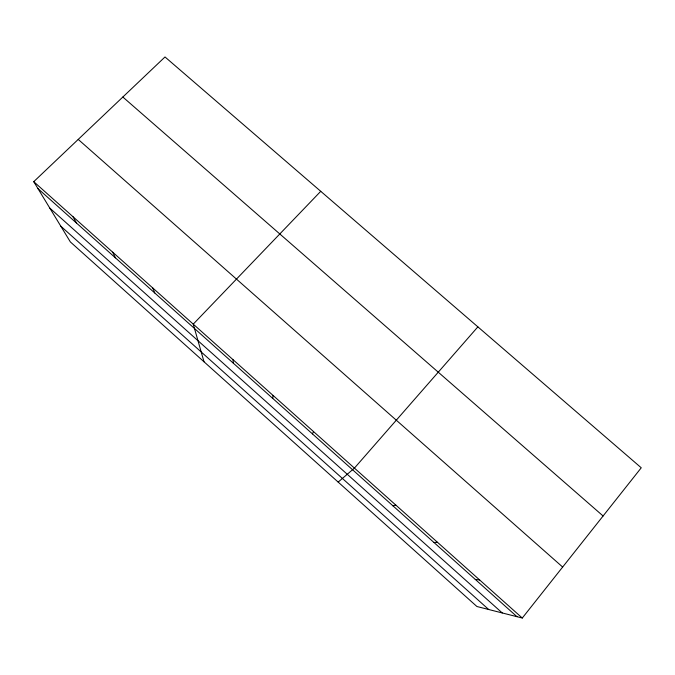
<?xml version="1.0" encoding="UTF-8"?>
<svg xmlns="http://www.w3.org/2000/svg" width="675" height="675" viewBox="0 0 675 675"><rect width="100%" height="100%" fill="white"/><g stroke="black" fill="none" stroke-linecap="round" stroke-linejoin="round"><path stroke-width="1.01" d="M272.734 398.41L273.029 395.398M312.441 433.89L313.521 431.57M522.281 618.038L641.25 467.792L165.004 56.962L33.75 181.668L70.36 241.937L476.921 606.513L522.281 618.038L33.75 181.668M477.875 326.86L354.426 468.104L338.167 482.085M320.743 191.312L193.244 324.135L204.01 361.783M393.036 505.913L395.744 505.01M433.949 542.472L437.493 542.303M475.267 579.395L479.672 579.977M122.842 97.031L603.096 515.987M78.224 139.413L562.655 567.042M37.969 188.62L517.008 616.697M49.832 208.136L502.251 612.951M60.784 226.167L488.7 609.508M73.018 216.751L76.52 223.071M112.691 252.18L115.45 257.858M152.761 287.972L154.769 292.992M232.934 359.589L233.423 363.277"/></g></svg>
